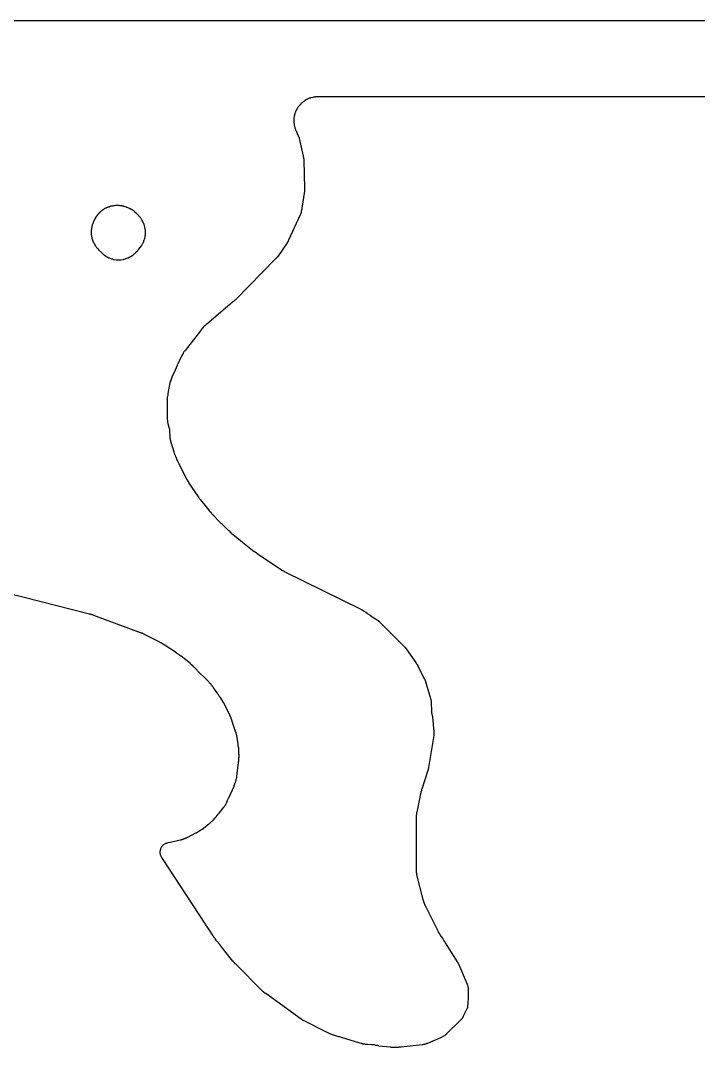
# Model space of a CAD drawing. Header units: millimetres. Extents: x 0 to 300, y 0 to 300.
# Drawn here: x 79.5 to 150.5, y 192.4 to 300.1 of the extents above; entities that cross this region are included whole.
import ezdxf

# ---------------------------------------------------------------- set-up
doc = ezdxf.new("R2010")
doc.units = ezdxf.units.MM
doc.layers.add('CUT', color=7, linetype='CONTINUOUS')

msp = doc.modelspace()

# ---------------------------------------------------------------- linework, layer by layer
at = {"layer": 'CUT'}
for points in [[(0.57, 300.05), (299.43, 300.05)], [(180.23, 292.05), (116.07, 292.05), (116.03, 292.05), (110.61, 292.05), (110.57, 292.05), (110.46, 292.04), (110.45, 292.04), (110.42, 292.04), (110.4, 292.04), (110.36, 292.03), (110.26, 292.01), (110.25, 292.01), (110.23, 292.01), (110.18, 292.01), (110.11, 291.99), (109.91, 291.94), (109.9, 291.94), (109.89, 291.94), (109.84, 291.93), (109.82, 291.92), (109.78, 291.91), (109.75, 291.9), (109.74, 291.89), (109.7, 291.88), (109.68, 291.87), (109.65, 291.86), (109.64, 291.86), (109.63, 291.85), (109.49, 291.78), (109.45, 291.76), (109.44, 291.76), (109.4, 291.74), (109.35, 291.7), (109.32, 291.68), (109.29, 291.67), (109.29, 291.66), (109.27, 291.65), (109.26, 291.64), (109.22, 291.61), (109.13, 291.54), (109.11, 291.53), (109.08, 291.51), (109.06, 291.49), (109.03, 291.47), (108.99, 291.43), (108.87, 291.31), (108.86, 291.3), (108.74, 291.18), (108.7, 291.14), (108.69, 291.12), (108.66, 291.09), (108.64, 291.06), (108.63, 291.04), (108.57, 290.97), (108.54, 290.93), (108.51, 290.88), (108.43, 290.73), (108.42, 290.72), (108.34, 290.55), (108.31, 290.5), (108.29, 290.45), (108.27, 290.39), (108.27, 290.38), (108.25, 290.34), (108.24, 290.28), (108.23, 290.26), (108.17, 290.01), (108.16, 289.95), (108.15, 289.88), (108.14, 289.8), (108.14, 289.76), (108.13, 289.56), (108.13, 289.49), (108.14, 289.36), (108.14, 289.35), (108.14, 289.32), (108.14, 289.3), (108.15, 289.26), (108.17, 289.16), (108.17, 289.15), (108.17, 289.13), (108.17, 289.1), (108.18, 289.07), (108.18, 289.05), (108.19, 289), (108.24, 288.81), (108.26, 288.75), (108.32, 288.59), (108.34, 288.53), (108.37, 288.5), (108.38, 288.48), (108.56, 288.03), (108.56, 288.02), (108.57, 288), (108.57, 287.99), (108.58, 287.97), (108.6, 287.92), (108.62, 287.89), (108.64, 287.85), (108.67, 287.75), (108.68, 287.68), (109.1, 285.82), (109.12, 285.77), (109.12, 285.76), (109.13, 285.75), (109.13, 285.73), (109.13, 285.72), (109.14, 285.63), (109.15, 285.57), (109.16, 285.56), (109.16, 285.54), (109.16, 285.52), (109.16, 285.49), (109.16, 285.47), (109.17, 285.37), (109.25, 282.49), (109.25, 282.43), (109.24, 282.31), (109.23, 282.18), (108.98, 280.38), (108.98, 280.37), (108.96, 280.29), (108.96, 280.27), (108.94, 280.19), (108.93, 280.15), (108.92, 280.13), (108.91, 280.08), (108.91, 280.07), (108.9, 280.03), (108.9, 280.01), (108.9, 280), (108.9, 279.99), (108.89, 279.97), (108.89, 279.96), (108.88, 279.93), (108.88, 279.92), (108.88, 279.91), (108.87, 279.89), (108.86, 279.86), (108.86, 279.84), (108.85, 279.82), (108.85, 279.81), (108.84, 279.79), (108.82, 279.75), (108.81, 279.73), (108.8, 279.71), (108.79, 279.69), (107.58, 277.03), (107.56, 277), (107.55, 276.98), (107.54, 276.95), (107.54, 276.94), (107.53, 276.93), (107.53, 276.92), (107.52, 276.91), (107.52, 276.9), (107.51, 276.89), (107.51, 276.88), (107.5, 276.87), (107.48, 276.84), (107.46, 276.8), (107.45, 276.79), (107.45, 276.78), (107.44, 276.77), (107.42, 276.75), (106.44, 275.32), (106.41, 275.3), (106.4, 275.27), (106.39, 275.25), (106.38, 275.24), (106.36, 275.22), (106.35, 275.21), (106.34, 275.19), (106.31, 275.16), (106.28, 275.13), (106.27, 275.12), (106.25, 275.1), (106.25, 275.09), (106.23, 275.06), (106.22, 275.06), (102.02, 270.79), (102.02, 270.78), (102.01, 270.78), (101.96, 270.74), (101.96, 270.73), (101.94, 270.72), (101.93, 270.7), (101.92, 270.69), (101.91, 270.69), (101.86, 270.64), (101.85, 270.63), (101.84, 270.62), (101.83, 270.62), (101.81, 270.61), (101.74, 270.56), (101.7, 270.53), (101.67, 270.49), (101.66, 270.49), (99, 268.23), (98.97, 268.21), (98.92, 268.17), (98.88, 268.13), (98.86, 268.11), (98.83, 268.08), (98.82, 268.08), (98.76, 268.02), (98.74, 268), (98.71, 267.98), (98.7, 267.97), (98.69, 267.96), (98.68, 267.95), (98.67, 267.93), (98.64, 267.9), (98.57, 267.82), (98.51, 267.76), (98.48, 267.72), (98.42, 267.64), (98.41, 267.62), (98.38, 267.59), (98.37, 267.57), (98.37, 267.56), (98.35, 267.54), (96.74, 265.47), (96.68, 265.41), (96.68, 265.4), (96.64, 265.37), (96.61, 265.31), (96.57, 265.26), (96.55, 265.2), (96.53, 265.16), (96.44, 265), (96.43, 264.98), (96.4, 264.94), (96.38, 264.9), (96.35, 264.86), (96.09, 264.27), (96.08, 264.26), (96.07, 264.25), (96.07, 264.24), (96.07, 264.23), (96.06, 264.22), (96.02, 264.16), (96, 264.11), (95.99, 264.09), (95.98, 264.08), (95.97, 264.06), (95.96, 264.05), (95.95, 264.01), (95.94, 264), (95.92, 263.96), (95.92, 263.95), (95.91, 263.94), (95.9, 263.9), (95.89, 263.89), (95.69, 263.41), (95.65, 263.31), (95.63, 263.26), (95.61, 263.23), (95.6, 263.21), (95.36, 262.68), (95.34, 262.63), (95.33, 262.59), (95.33, 262.58), (95.32, 262.57), (95.3, 262.54), (95.29, 262.52), (95.26, 262.44), (95.25, 262.41), (95.24, 262.37), (95.23, 262.35), (95.23, 262.32), (95.18, 262.21), (95.18, 262.2), (95.16, 262.15), (95.16, 262.14), (95.14, 262.09), (95.12, 262.04), (95.12, 262.01), (95.11, 261.98), (95.11, 261.96), (95.1, 261.9), (94.92, 260.94), (94.91, 260.89), (94.91, 260.83), (94.91, 260.8), (94.91, 260.79), (94.89, 260.65), (94.89, 260.64), (94.89, 260.63), (94.87, 260.56), (94.87, 260.49), (94.87, 258.37), (94.87, 258.32), (94.87, 258.3), (94.87, 258.27), (94.87, 258.26), (94.88, 258.14), (94.88, 258.12), (94.88, 258.09), (94.89, 258.02), (94.9, 258), (94.9, 257.98), (94.9, 257.97), (94.9, 257.95), (94.91, 257.88), (94.92, 257.86), (94.92, 257.85), (94.92, 257.82), (94.93, 257.8), (94.93, 257.79), (94.93, 257.78), (94.94, 257.77), (94.94, 257.75), (94.95, 257.73), (94.96, 257.71), (94.96, 257.69), (94.96, 257.68), (94.97, 257.67), (94.97, 257.65), (94.97, 257.64), (94.98, 257.6), (94.98, 257.59), (94.99, 257.58), (94.99, 257.57), (94.99, 257.56), (95, 257.55), (95, 257.54), (95, 257.53), (95.01, 257.51), (95.02, 257.48), (95.02, 257.47), (95.02, 257.46), (95.03, 257.43), (95.03, 257.42), (95.04, 257.41), (95.04, 257.39), (95.05, 257.37), (95.06, 257.34), (95.07, 257.32), (95.08, 257.3), (95.08, 257.27), (95.09, 257.25), (95.09, 257.2), (95.1, 257.16), (95.1, 257.11), (95.1, 257.04), (95.11, 256.98), (95.13, 256.53), (95.13, 256.52), (95.13, 256.47), (95.14, 256.42), (95.14, 256.37), (95.14, 256.36), (95.14, 256.3), (95.15, 256.26), (95.15, 256.25), (95.15, 256.24), (95.16, 256.19), (95.18, 256.08), (95.18, 256.07), (95.19, 256.07), (95.19, 256.06), (95.2, 256.01), (95.2, 255.99), (95.21, 255.96), (95.23, 255.89), (95.24, 255.84), (95.25, 255.8), (95.25, 255.79), (95.26, 255.77), (95.27, 255.74), (95.27, 255.73), (95.29, 255.7), (95.29, 255.69), (95.29, 255.68), (95.3, 255.66), (95.64, 254.6), (95.66, 254.54), (95.68, 254.49), (95.74, 254.37), (95.76, 254.32), (95.8, 254.22), (95.81, 254.2), (95.81, 254.19), (95.81, 254.18), (95.83, 254.13), (95.85, 254.08), (96.88, 252.02), (96.9, 251.99), (96.92, 251.96), (96.92, 251.95), (96.93, 251.94), (96.94, 251.93), (96.94, 251.92), (96.95, 251.92), (96.95, 251.91), (96.95, 251.9), (96.96, 251.89), (96.97, 251.86), (97.08, 251.68), (97.1, 251.65), (97.1, 251.64), (97.11, 251.64), (97.11, 251.63), (97.12, 251.62), (97.13, 251.61), (97.13, 251.6), (97.14, 251.57), (98.07, 250.2), (98.13, 250.11), (98.13, 250.1), (98.17, 250.04), (98.21, 249.98), (98.24, 249.94), (98.28, 249.89), (98.3, 249.87), (98.33, 249.84), (98.34, 249.82), (99.08, 248.92), (99.1, 248.9), (99.1, 248.89), (99.11, 248.88), (99.2, 248.76), (99.21, 248.75), (99.23, 248.72), (99.24, 248.72), (99.24, 248.71), (99.3, 248.63), (99.33, 248.6), (99.36, 248.57), (99.37, 248.55), (99.39, 248.54), (99.4, 248.53), (99.41, 248.52), (99.41, 248.51), (99.42, 248.51), (99.44, 248.49), (99.45, 248.48), (99.45, 248.47), (99.46, 248.46), (99.47, 248.45), (99.49, 248.43), (99.51, 248.4), (99.53, 248.37), (99.57, 248.32), (99.61, 248.27), (99.66, 248.23), (99.68, 248.21), (99.71, 248.19), (99.71, 248.18), (99.73, 248.16), (99.79, 248.09), (99.84, 248.04), (99.85, 248.03), (99.88, 248), (99.88, 247.99), (99.91, 247.96), (99.91, 247.95), (99.95, 247.92), (99.95, 247.91), (99.97, 247.9), (99.99, 247.88), (99.99, 247.87), (101.1, 246.78), (101.11, 246.78), (101.16, 246.73), (101.22, 246.67), (101.26, 246.63), (101.3, 246.59), (101.34, 246.55), (101.49, 246.39), (101.52, 246.37), (101.53, 246.37), (101.54, 246.37), (101.55, 246.35), (101.56, 246.33), (101.57, 246.32), (101.61, 246.29), (101.67, 246.23), (101.71, 246.2), (101.74, 246.18), (101.75, 246.17), (101.77, 246.16), (101.78, 246.15), (101.8, 246.14), (101.81, 246.13), (101.82, 246.13), (101.84, 246.12), (101.86, 246.1), (101.87, 246.09), (101.88, 246.08), (101.88, 246.07), (101.92, 246.04), (101.93, 246.03), (102.76, 245.38), (103.96, 244.41), (104.02, 244.38), (104.07, 244.34), (104.09, 244.34), (104.1, 244.33), (104.12, 244.32), (104.13, 244.31), (104.13, 244.3), (104.14, 244.3), (104.15, 244.29), (104.16, 244.28), (104.18, 244.26), (104.19, 244.25), (104.2, 244.24), (104.21, 244.24), (104.24, 244.21), (104.25, 244.2), (104.3, 244.17), (104.31, 244.17), (104.31, 244.16), (104.32, 244.16), (104.36, 244.13), (104.37, 244.13), (104.39, 244.12), (105.48, 243.39), (106.48, 242.72), (106.52, 242.69), (106.56, 242.66), (106.57, 242.65), (106.58, 242.64), (106.6, 242.63), (106.61, 242.62), (106.63, 242.61), (106.64, 242.61), (106.66, 242.6), (106.67, 242.59), (106.68, 242.58), (106.69, 242.57), (106.7, 242.56), (106.71, 242.56), (106.72, 242.55), (106.73, 242.55), (106.74, 242.54), (106.76, 242.52), (106.77, 242.52), (106.8, 242.48), (106.85, 242.45), (106.96, 242.39), (106.98, 242.38), (107.02, 242.37), (107.05, 242.36), (107.1, 242.33), (107.13, 242.31), (115.15, 238.34), (115.2, 238.32), (115.21, 238.31), (115.22, 238.31), (115.23, 238.31), (115.24, 238.31), (115.25, 238.3), (115.26, 238.29), (115.29, 238.27), (115.31, 238.26), (115.32, 238.25), (115.33, 238.25), (115.33, 238.24), (115.34, 238.24), (115.36, 238.22), (115.37, 238.21), (115.38, 238.2), (115.39, 238.2), (115.39, 238.19), (115.41, 238.18), (115.42, 238.17), (115.43, 238.17), (115.66, 238.02), (115.8, 237.92), (115.89, 237.86), (116.12, 237.71), (116.35, 237.56), (116.85, 237.23), (116.89, 237.2), (116.9, 237.2), (116.92, 237.19), (116.94, 237.17), (116.95, 237.16), (116.96, 237.15), (116.98, 237.14), (116.99, 237.14), (117, 237.12), (117.01, 237.11), (117.03, 237.1), (117.04, 237.09), (117.05, 237.08), (117.06, 237.08), (117.09, 237.05), (117.12, 237.02), (119.76, 234.37), (119.77, 234.37), (119.79, 234.34), (119.8, 234.33), (119.81, 234.32), (120.91, 232.75), (120.92, 232.73), (120.94, 232.7), (120.96, 232.68), (120.97, 232.65), (120.98, 232.65), (120.98, 232.64), (120.99, 232.63), (120.99, 232.62), (121.02, 232.6), (121.03, 232.6), (121.04, 232.58), (121.05, 232.57), (121.05, 232.55), (121.07, 232.52), (121.08, 232.51), (121.08, 232.5), (121.09, 232.48), (121.8, 231.04), (121.82, 231.01), (121.83, 231), (121.83, 230.99), (121.84, 230.98), (121.85, 230.94), (121.86, 230.93), (121.87, 230.91), (121.88, 230.9), (121.88, 230.89), (121.89, 230.88), (121.9, 230.86), (121.91, 230.83), (121.92, 230.82), (121.92, 230.81), (121.93, 230.78), (121.94, 230.75), (121.96, 230.7), (121.96, 230.68), (121.97, 230.64), (122.47, 228.88), (122.48, 228.84), (122.49, 228.81), (122.5, 228.75), (122.51, 228.7), (122.51, 228.68), (122.52, 228.64), (122.52, 228.51), (122.52, 228.49), (122.55, 227.73), (122.55, 227.65), (122.55, 227.6), (122.56, 227.47), (122.57, 227.43), (122.58, 227.39), (122.59, 227.35), (122.59, 227.31), (122.61, 227.23), (122.62, 227.19), (122.63, 227.15), (122.64, 227.12), (122.65, 227.09), (122.66, 227.08), (122.66, 227.07), (122.66, 227.06), (122.8, 225.51), (122.81, 225.42), (122.81, 225.33), (122.8, 225.24), (122.8, 225.19), (122.8, 225.16), (122.79, 225.13), (122.79, 225.1), (122.25, 221.77), (122.24, 221.74), (122.24, 221.73), (122.24, 221.72), (122.24, 221.71), (122.24, 221.69), (122.24, 221.68), (122.24, 221.67), (122.23, 221.66), (122.23, 221.65), (122.23, 221.64), (122.22, 221.62), (122.21, 221.6), (122.2, 221.55), (122.2, 221.54), (122.19, 221.52), (122.19, 221.5), (122.18, 221.47), (122.18, 221.46), (122.17, 221.44), (121.53, 219.5), (121.52, 219.46), (121.52, 219.45), (121.51, 219.42), (121.51, 219.41), (121.5, 219.39), (121.5, 219.38), (121.5, 219.37), (121.49, 219.36), (121.49, 219.34), (121.44, 219.17), (121.43, 219.12), (121.43, 219.1), (121.42, 219.07), (121.42, 219.06), (121.42, 219.05), (121.41, 219.03), (121.4, 219), (121.4, 218.98), (121, 217.08), (121, 217.07), (120.99, 217.04), (120.99, 217.02), (120.98, 216.98), (120.97, 216.92), (120.94, 216.68), (120.94, 216.65), (120.93, 216.5), (120.93, 216.46), (120.93, 210.97), (120.93, 210.95), (120.93, 210.9), (120.93, 210.88), (120.95, 210.83), (120.95, 210.82), (120.95, 210.81), (120.95, 210.8), (120.95, 210.79), (120.97, 210.67), (120.97, 210.66), (120.97, 210.65), (120.97, 210.63), (120.97, 210.59), (120.97, 210.57), (120.98, 210.53), (120.98, 210.51), (121, 210.43), (121, 210.41), (121.01, 210.4), (121.01, 210.38), (121.66, 207.92), (121.66, 207.91), (121.67, 207.87), (121.68, 207.85), (121.68, 207.83), (121.68, 207.82), (121.68, 207.81), (121.69, 207.78), (121.7, 207.77), (121.72, 207.72), (121.75, 207.61), (121.76, 207.6), (121.77, 207.57), (121.78, 207.55), (121.78, 207.54), (121.8, 207.49), (121.81, 207.47), (121.82, 207.44), (121.82, 207.42), (121.85, 207.38), (121.85, 207.37), (121.86, 207.37), (121.86, 207.36), (121.87, 207.33), (121.88, 207.29), (121.89, 207.28), (121.91, 207.23), (123.24, 204.56), (123.26, 204.53), (123.28, 204.5), (123.28, 204.49), (123.29, 204.47), (123.31, 204.43), (123.35, 204.38), (123.36, 204.36), (123.38, 204.32), (123.39, 204.31), (123.41, 204.3), (123.41, 204.29), (123.42, 204.28), (123.42, 204.27), (123.43, 204.27), (123.43, 204.26), (123.43, 204.25), (123.44, 204.25), (123.44, 204.24), (123.44, 204.23), (123.45, 204.22), (123.45, 204.21), (123.46, 204.2), (123.46, 204.19), (123.47, 204.19), (123.48, 204.18), (123.48, 204.17), (123.48, 204.16), (123.49, 204.16), (123.49, 204.15), (123.5, 204.14), (123.5, 204.13), (123.51, 204.13), (123.51, 204.12), (123.51, 204.11), (123.52, 204.09), (123.53, 204.08), (123.54, 204.07), (123.56, 204.03), (123.66, 203.89), (123.73, 203.78), (123.85, 203.6), (123.96, 203.43), (123.98, 203.39), (125.24, 201.38), (125.27, 201.34), (125.29, 201.32), (125.3, 201.3), (125.32, 201.28), (125.32, 201.27), (125.33, 201.25), (125.34, 201.25), (125.34, 201.24), (125.35, 201.23), (125.35, 201.22), (125.35, 201.21), (125.37, 201.19), (125.37, 201.18), (126.28, 199.05), (126.28, 199.04), (126.29, 199.03), (126.29, 199.02), (126.29, 199.01), (126.3, 199), (126.3, 198.99), (126.31, 198.96), (126.36, 198.77), (126.38, 198.68), (126.39, 198.66), (126.39, 198.64), (126.39, 198.62), (126.4, 198.61), (126.4, 198.59), (126.4, 198.55), (126.4, 198.52), (126.4, 198.49), (126.4, 198.1), (126.4, 198.02), (126.4, 197.94), (126.4, 197.85), (126.39, 197.76), (126.35, 196.92), (126.34, 196.85), (126.33, 196.79), (126.33, 196.75), (126.33, 196.74), (126.32, 196.71), (126.32, 196.64), (126.32, 196.61), (126.31, 196.59), (126.31, 196.58), (126.31, 196.56), (126.3, 196.53), (126.29, 196.51), (126.29, 196.5), (126.28, 196.49), (126.28, 196.48), (126.27, 196.47), (126.26, 196.44), (126.23, 196.39), (126.23, 196.38), (125.98, 195.89), (125.95, 195.82), (125.91, 195.75), (125.9, 195.74), (125.88, 195.71), (125.88, 195.7), (125.87, 195.68), (125.86, 195.67), (125.86, 195.66), (125.86, 195.65), (125.85, 195.64), (125.85, 195.63), (125.84, 195.62), (125.84, 195.61), (125.84, 195.6), (125.83, 195.59), (125.83, 195.58), (125.82, 195.57), (125.82, 195.56), (125.81, 195.54), (125.81, 195.53), (125.8, 195.52), (125.8, 195.51), (125.79, 195.5), (125.78, 195.49), (125.75, 195.45), (125.76, 195.45), (125.76, 195.44), (125.75, 195.43), (125.73, 195.41), (125.64, 195.31), (125.63, 195.3), (125.61, 195.29), (125.56, 195.24), (125.52, 195.19), (124.13, 193.83), (124.13, 193.82), (124.12, 193.81), (124.06, 193.75), (124.05, 193.74), (124.04, 193.74), (124.03, 193.73), (123.99, 193.71), (123.94, 193.67), (123.88, 193.64), (123.87, 193.63), (123.49, 193.41), (122.12, 192.83), (122.07, 192.81), (121.96, 192.77), (121.95, 192.77), (121.94, 192.76), (121.92, 192.75), (121.91, 192.75), (121.9, 192.75), (121.89, 192.74), (121.88, 192.74), (121.87, 192.74), (121.86, 192.73), (121.85, 192.73), (121.83, 192.72), (121.81, 192.72), (121.8, 192.72), (121.76, 192.71), (121.75, 192.71), (121.74, 192.71), (121.71, 192.71), (121.66, 192.7), (121.59, 192.7), (119.39, 192.44), (119.29, 192.43), (119.21, 192.43), (119.14, 192.43), (119.07, 192.42), (119.04, 192.42), (118.9, 192.42), (118.85, 192.41), (118.81, 192.41), (118.74, 192.41), (118.61, 192.42), (118.5, 192.42), (118.39, 192.42), (118.33, 192.42), (118.27, 192.43), (118.25, 192.43), (118.21, 192.43), (117.05, 192.56), (117.02, 192.57), (116.98, 192.58), (116.96, 192.59), (116.94, 192.6), (116.92, 192.6), (116.91, 192.6), (116.86, 192.62), (116.79, 192.63), (116.77, 192.63), (116.58, 192.67), (116.52, 192.68), (116.42, 192.69), (116.36, 192.69), (116.27, 192.69), (115.84, 192.71), (115.83, 192.71), (115.81, 192.71), (115.75, 192.72), (115.68, 192.72), (115.67, 192.72), (115.62, 192.73), (115.57, 192.74), (115.54, 192.74), (115.52, 192.74), (115.51, 192.74), (115.48, 192.75), (115.47, 192.75), (115.46, 192.75), (115.43, 192.76), (115.41, 192.76), (115.39, 192.77), (115.38, 192.77), (115.36, 192.78), (115.33, 192.79), (115.3, 192.8), (115.29, 192.8), (115.25, 192.82), (115.2, 192.83), (115.19, 192.83), (114.95, 192.9), (114.15, 193.15), (113.13, 193.46), (112.94, 193.52), (112.86, 193.54), (112.07, 193.78), (112.06, 193.78), (112.05, 193.79), (112.02, 193.8), (112.01, 193.8), (111.99, 193.81), (111.97, 193.82), (111.96, 193.82), (111.92, 193.84), (111.89, 193.85), (111.86, 193.86), (111.85, 193.86), (111.85, 193.87), (111.84, 193.87), (111.81, 193.88), (111.8, 193.89), (111.79, 193.9), (111.76, 193.92), (111.75, 193.92), (111.68, 193.96), (111.65, 193.97), (111.64, 193.98), (111.63, 193.98), (109.2, 195.19), (109.19, 195.19), (109.17, 195.2), (109.15, 195.21), (109.13, 195.22), (109.12, 195.22), (109.1, 195.23), (109.09, 195.24), (109.08, 195.24), (109.06, 195.26), (109.05, 195.26), (109.04, 195.27), (109.02, 195.28), (109.01, 195.29), (109, 195.29), (109, 195.3), (108.99, 195.31), (108.98, 195.31), (108.98, 195.32), (108.96, 195.33), (108.94, 195.35), (108.93, 195.35), (108.92, 195.35), (108.9, 195.37), (108.89, 195.37), (105.18, 198.06), (105.13, 198.09), (105.08, 198.11), (105.07, 198.12), (105.02, 198.17), (105, 198.18), (104.98, 198.2), (104.96, 198.22), (104.95, 198.23), (104.95, 198.24), (104.93, 198.25), (104.86, 198.31), (102.01, 201.16), (101.97, 201.19), (101.95, 201.21), (101.95, 201.22), (101.94, 201.22), (101.93, 201.24), (101.9, 201.28), (101.88, 201.3), (101.85, 201.33), (101.84, 201.34), (101.84, 201.35), (101.83, 201.36), (101.81, 201.38), (101.8, 201.4), (101.79, 201.41), (101.78, 201.42), (101.77, 201.43), (101.76, 201.44), (101.76, 201.45), (101.75, 201.46), (100.91, 202.51), (100.36, 203.2), (100.04, 203.6), (99.92, 203.75), (99.89, 203.79), (99.88, 203.81), (99.87, 203.82), (99.85, 203.85), (99.82, 203.88), (99.78, 203.92), (99.78, 203.93), (99.77, 203.94), (99.75, 203.98), (99.75, 203.99), (99.74, 204), (99.73, 204.01), (99.72, 204.03), (99.71, 204.05), (99.68, 204.09), (99.67, 204.11), (99.21, 204.81), (99.07, 205.01), (98.9, 205.27), (98.9, 205.28), (98.87, 205.32), (94.37, 212.22), (94.35, 212.25), (94.33, 212.27), (94.33, 212.28), (94.32, 212.29), (94.3, 212.32), (94.29, 212.33), (94.29, 212.34), (94.28, 212.34), (94.27, 212.36), (94.26, 212.39), (94.25, 212.4), (94.23, 212.44), (94.22, 212.46), (94.19, 212.5), (94.19, 212.51), (94.17, 212.57), (94.17, 212.59), (94.16, 212.63), (94.15, 212.68), (94.14, 212.74), (94.13, 212.75), (94.13, 212.77), (94.12, 212.78), (94.12, 212.79), (94.12, 212.84), (94.12, 212.87), (94.13, 212.97), (94.13, 212.99), (94.14, 213.03), (94.15, 213.07), (94.16, 213.12), (94.18, 213.19), (94.18, 213.2), (94.19, 213.25), (94.2, 213.28), (94.21, 213.31), (94.23, 213.36), (94.24, 213.38), (94.25, 213.39), (94.25, 213.4), (94.26, 213.41), (94.28, 213.43), (94.29, 213.45), (94.31, 213.48), (94.33, 213.51), (94.36, 213.56), (94.39, 213.59), (94.41, 213.6), (94.43, 213.63), (94.44, 213.64), (94.45, 213.65), (94.46, 213.66), (94.47, 213.66), (94.49, 213.68), (94.56, 213.73), (94.6, 213.76), (94.61, 213.77), (94.67, 213.79), (94.73, 213.82), (94.78, 213.83), (94.82, 213.84), (94.83, 213.84), (94.85, 213.85), (94.9, 213.86), (94.96, 213.88), (95.22, 213.94), (96.21, 214.17), (96.24, 214.18), (96.25, 214.18), (96.29, 214.19), (96.33, 214.19), (96.35, 214.2), (96.42, 214.22), (96.47, 214.23), (96.53, 214.25), (96.59, 214.28), (96.62, 214.29), (96.65, 214.3), (96.73, 214.33), (96.77, 214.35), (96.79, 214.37), (96.8, 214.38), (96.81, 214.38), (96.82, 214.38), (96.83, 214.39), (96.84, 214.39), (96.87, 214.4), (96.88, 214.41), (96.91, 214.43), (96.92, 214.43), (96.94, 214.44), (96.95, 214.45), (96.98, 214.46), (97.01, 214.47), (97.86, 214.9), (97.89, 214.91), (97.92, 214.92), (97.93, 214.93), (97.98, 214.95), (98.05, 214.99), (98.07, 215.01), (98.08, 215.02), (98.09, 215.02), (98.1, 215.03), (98.11, 215.03), (98.14, 215.04), (98.15, 215.05), (98.19, 215.07), (98.21, 215.09), (98.24, 215.11), (98.27, 215.13), (98.3, 215.15), (98.31, 215.16), (98.32, 215.17), (98.33, 215.18), (98.34, 215.18), (98.37, 215.19), (98.39, 215.21), (98.42, 215.23), (98.44, 215.25), (98.51, 215.29), (99.2, 215.82), (99.21, 215.83), (99.25, 215.86), (99.3, 215.9), (99.34, 215.93), (99.43, 216.02), (99.47, 216.05), (99.48, 216.07), (99.49, 216.08), (99.5, 216.08), (99.51, 216.09), (99.54, 216.12), (99.55, 216.12), (99.59, 216.16), (99.61, 216.18), (99.63, 216.2), (99.67, 216.23), (99.67, 216.24), (99.71, 216.28), (99.72, 216.29), (99.73, 216.3), (99.77, 216.34), (99.77, 216.35), (99.86, 216.44), (99.9, 216.48), (99.9, 216.49), (99.93, 216.52), (99.94, 216.54), (99.96, 216.56), (99.99, 216.59), (100.2, 216.86), (100.26, 216.94), (100.29, 216.97), (100.3, 216.98), (100.69, 217.46), (100.71, 217.5), (100.71, 217.51), (100.72, 217.52), (100.73, 217.53), (100.74, 217.54), (100.74, 217.55), (100.76, 217.57), (100.77, 217.59), (100.78, 217.59), (100.78, 217.6), (100.82, 217.64), (100.83, 217.65), (100.92, 217.77), (100.92, 217.78), (100.94, 217.8), (100.95, 217.82), (100.98, 217.85), (100.99, 217.88), (101, 217.89), (101.02, 217.91), (101.04, 217.96), (101.07, 218.01), (101.09, 218.06), (101.1, 218.1), (101.1, 218.11), (101.11, 218.13), (101.12, 218.14), (101.14, 218.18), (101.16, 218.22), (101.16, 218.23), (101.17, 218.25), (101.17, 218.26), (101.19, 218.32), (101.29, 218.53), (101.31, 218.58), (101.86, 219.79), (101.88, 219.84), (101.89, 219.89), (101.89, 219.9), (101.9, 219.94), (101.9, 219.95), (101.92, 219.98), (101.93, 220), (101.94, 220.01), (101.95, 220.04), (101.96, 220.06), (101.96, 220.07), (101.97, 220.1), (102.02, 220.21), (102.04, 220.28), (102.04, 220.3), (102.09, 220.47), (102.1, 220.51), (102.1, 220.52), (102.11, 220.57), (102.14, 220.7), (102.15, 220.74), (102.15, 220.75), (102.15, 220.76), (102.16, 220.81), (102.3, 222.03), (102.3, 222.05), (102.31, 222.06), (102.31, 222.07), (102.31, 222.08), (102.31, 222.09), (102.31, 222.1), (102.32, 222.13), (102.32, 222.14), (102.33, 222.19), (102.34, 222.25), (102.34, 222.3), (102.34, 222.32), (102.34, 222.33), (102.34, 222.34), (102.36, 222.44), (102.36, 222.46), (102.36, 222.47), (102.37, 222.49), (102.37, 222.51), (102.37, 222.52), (102.37, 222.53), (102.38, 222.55), (102.38, 222.62), (102.38, 222.63), (102.38, 222.67), (102.38, 222.71), (102.38, 222.74), (102.38, 222.76), (102.38, 222.78), (102.39, 222.88), (102.39, 222.92), (102.39, 223.07), (102.39, 223.11), (102.38, 223.16), (102.38, 223.4), (102.38, 223.43), (102.38, 223.5), (102.38, 223.57), (102.37, 223.6), (102.37, 223.61), (102.37, 223.68), (102.37, 223.74), (102.36, 223.81), (102.34, 223.86), (102.34, 223.87), (102.34, 223.89), (102.33, 223.9), (102.33, 223.91), (102.32, 223.93), (102.31, 224), (102.28, 224.19), (102.28, 224.22), (102.14, 225.1), (102.14, 225.12), (102.13, 225.17), (102.12, 225.2), (102.12, 225.22), (102.12, 225.23), (102.11, 225.24), (102.11, 225.25), (102.11, 225.26), (102.1, 225.31), (102.09, 225.36), (102.07, 225.41), (102.03, 225.52), (101.68, 226.58), (101.67, 226.62), (101.65, 226.67), (101.64, 226.68), (101.64, 226.69), (101.64, 226.7), (101.63, 226.71), (101.62, 226.73), (101.62, 226.75), (101.62, 226.76), (101.61, 226.77), (101.61, 226.79), (101.61, 226.8), (101.6, 226.81), (101.6, 226.82), (101.6, 226.83), (101.59, 226.84), (101.59, 226.85), (101.59, 226.86), (101.59, 226.87), (101.58, 226.87), (101.58, 226.89), (101.58, 226.9), (101.57, 226.93), (101.55, 226.97), (101.55, 226.98), (101.54, 226.99), (101.54, 227), (101.53, 227.01), (101.53, 227.02), (101.52, 227.03), (101.52, 227.04), (101.51, 227.06), (101.5, 227.07), (101.5, 227.08), (101.49, 227.1), (101.48, 227.11), (101.48, 227.12), (101.48, 227.13), (101.48, 227.14), (101.47, 227.15), (101.47, 227.16), (101.46, 227.17), (101.46, 227.18), (101.46, 227.19), (101.46, 227.2), (101.45, 227.2), (101.45, 227.21), (101.45, 227.22), (101.44, 227.22), (101.44, 227.23), (101.43, 227.24), (101.43, 227.25), (101.42, 227.27), (101.41, 227.28), (101.4, 227.3), (101.4, 227.31), (101.39, 227.34), (100.9, 228.3), (100.89, 228.33), (100.88, 228.35), (100.85, 228.4), (100.83, 228.45), (100.81, 228.47), (100.8, 228.49), (100.79, 228.5), (100.78, 228.52), (100.78, 228.54), (100.77, 228.55), (100.75, 228.59), (100.74, 228.6), (100.73, 228.61), (100.72, 228.63), (100.71, 228.63), (100.7, 228.65), (100.69, 228.66), (100.69, 228.67), (100.69, 228.68), (100.68, 228.7), (100.67, 228.71), (100.66, 228.73), (100.64, 228.76), (100.64, 228.77), (100.63, 228.78), (100.62, 228.81), (100.6, 228.83), (100.59, 228.84), (100.59, 228.85), (100.59, 228.86), (100.58, 228.87), (100.57, 228.88), (100.57, 228.89), (100.56, 228.9), (100.56, 228.91), (100.55, 228.91), (100.54, 228.92), (100.53, 228.93), (100.53, 228.94), (100.52, 228.95), (100.51, 228.97), (100.5, 228.99), (100.43, 229.09), (100.42, 229.1), (100.39, 229.13), (100.35, 229.19), (100.34, 229.21), (100.19, 229.43), (100.1, 229.57), (99.76, 230.07), (99.74, 230.09), (99.73, 230.1), (99.73, 230.11), (99.72, 230.12), (99.71, 230.13), (99.71, 230.14), (99.7, 230.15), (99.69, 230.16), (99.68, 230.17), (99.68, 230.18), (99.67, 230.19), (99.65, 230.21), (99.64, 230.22), (99.64, 230.23), (99.63, 230.24), (99.62, 230.25), (99.6, 230.27), (99.59, 230.28), (99.59, 230.29), (99.57, 230.32), (99.51, 230.39), (99.5, 230.39), (99.49, 230.4), (99.47, 230.44), (99.46, 230.45), (99.44, 230.47), (99.43, 230.48), (99.42, 230.49), (99.36, 230.55), (99.35, 230.57), (99.33, 230.59), (99.32, 230.59), (99.31, 230.6), (99.3, 230.61), (99.3, 230.62), (99.26, 230.67), (99.22, 230.72), (99.19, 230.76), (99.08, 230.88), (99.04, 230.92), (98.99, 230.96), (98.97, 230.98), (98.05, 231.89), (98, 231.94), (97.78, 232.16), (97.77, 232.17), (97.71, 232.23), (97.7, 232.24), (97.68, 232.26), (97.67, 232.27), (97.66, 232.28), (97.64, 232.3), (97.63, 232.32), (97.62, 232.33), (97.61, 232.34), (97.6, 232.34), (97.57, 232.37), (97.56, 232.38), (97.54, 232.4), (97.53, 232.41), (97.49, 232.45), (97.47, 232.47), (97.43, 232.51), (97.38, 232.56), (97.33, 232.6), (97.31, 232.62), (97.29, 232.63), (97.29, 232.64), (96.32, 233.42), (96.26, 233.45), (96.21, 233.49), (96.17, 233.51), (96.12, 233.56), (96.1, 233.57), (96.06, 233.6), (96.04, 233.61), (96.03, 233.62), (96.02, 233.63), (96.01, 233.63), (95.99, 233.65), (95.97, 233.66), (95.97, 233.67), (95.96, 233.67), (95.95, 233.67), (95.93, 233.69), (95.92, 233.7), (95.91, 233.71), (95.9, 233.71), (95.89, 233.72), (95.88, 233.72), (95.87, 233.73), (95.86, 233.74), (95.85, 233.75), (95.84, 233.75), (95.83, 233.76), (95.82, 233.77), (94.53, 234.63), (94.52, 234.64), (94.5, 234.65), (94.49, 234.66), (94.45, 234.69), (94.44, 234.69), (94.4, 234.72), (94.38, 234.73), (94.35, 234.74), (94.34, 234.75), (94.33, 234.75), (94.32, 234.75), (94.32, 234.76), (94.31, 234.76), (94.29, 234.78), (94.25, 234.8), (94.23, 234.81), (94.22, 234.81), (94.21, 234.82), (94.2, 234.82), (94.18, 234.83), (94.14, 234.86), (94.08, 234.89), (92.49, 235.7), (92.45, 235.72), (92.41, 235.74), (92.4, 235.74), (92.38, 235.75), (92.36, 235.77), (92.34, 235.78), (92.33, 235.78), (92.31, 235.79), (92.29, 235.8), (92.27, 235.81), (92.24, 235.82), (92.22, 235.83), (92.21, 235.83), (92.18, 235.84), (92.16, 235.85), (92.15, 235.85), (92.14, 235.85), (92.14, 235.86), (92.13, 235.86), (92.11, 235.86), (92.1, 235.86), (92.09, 235.87), (92.08, 235.87), (92.07, 235.87), (87.18, 237.69), (87.11, 237.73), (87.07, 237.74), (87.05, 237.75), (87, 237.77), (86.99, 237.77), (86.94, 237.79), (86.93, 237.79), (86.88, 237.8), (86.87, 237.8), (86.86, 237.8), (86.83, 237.81), (86.76, 237.83), (86.72, 237.83), (77.94, 240.08)]]:
    msp.add_lwpolyline(points, dxfattribs=at)
msp.add_lwpolyline([(86.99, 277.16), (87.05, 277), (87.06, 276.97), (87.07, 276.96), (87.07, 276.95), (87.08, 276.93), (87.08, 276.92), (87.09, 276.88), (87.11, 276.83), (87.14, 276.78), (87.17, 276.75), (87.17, 276.74), (87.19, 276.71), (87.2, 276.7), (87.23, 276.64), (87.24, 276.62), (87.25, 276.61), (87.26, 276.59), (87.26, 276.58), (87.27, 276.57), (87.28, 276.55), (87.28, 276.54), (87.31, 276.5), (87.33, 276.46), (87.34, 276.45), (87.36, 276.42), (87.37, 276.41), (87.38, 276.39), (87.38, 276.38), (87.4, 276.36), (87.41, 276.34), (87.46, 276.27), (87.49, 276.24), (87.51, 276.21), (87.53, 276.19), (87.54, 276.18), (87.58, 276.14), (87.58, 276.13), (87.62, 276.09), (87.62, 276.08), (87.63, 276.08), (87.64, 276.08), (87.65, 276.07), (87.65, 276.06), (87.66, 276.06), (87.66, 276.05), (87.66, 276.04), (87.68, 276.02), (87.97, 275.73), (88.05, 275.65), (88.11, 275.59), (88.14, 275.57), (88.19, 275.53), (88.27, 275.46), (88.29, 275.45), (88.31, 275.43), (88.35, 275.41), (88.37, 275.39), (88.39, 275.38), (88.43, 275.35), (88.48, 275.32), (88.56, 275.28), (88.74, 275.19), (88.78, 275.17), (88.8, 275.16), (88.86, 275.14), (88.97, 275.1), (89.04, 275.08), (89.11, 275.06), (89.12, 275.06), (89.18, 275.04), (89.23, 275.02), (89.29, 275.01), (89.53, 274.98), (89.56, 274.98), (89.72, 274.97), (89.8, 274.97), (89.96, 274.98), (89.99, 274.98), (90.23, 275.01), (90.29, 275.02), (90.3, 275.03), (90.33, 275.04), (90.34, 275.04), (90.44, 275.06), (90.52, 275.09), (90.74, 275.17), (90.8, 275.19), (90.84, 275.21), (90.87, 275.23), (90.92, 275.25), (90.96, 275.27), (90.97, 275.27), (91.02, 275.3), (91.1, 275.35), (91.11, 275.36), (91.14, 275.38), (91.17, 275.4), (91.33, 275.52), (91.39, 275.58), (91.41, 275.59), (91.42, 275.6), (91.46, 275.63), (91.51, 275.67), (91.54, 275.71), (91.58, 275.75), (91.58, 275.76), (91.77, 275.95), (91.83, 276.01), (91.85, 276.04), (92.01, 276.22), (92.04, 276.27), (92.16, 276.45), (92.18, 276.47), (92.19, 276.49), (92.2, 276.5), (92.2, 276.51), (92.21, 276.52), (92.23, 276.55), (92.23, 276.56), (92.24, 276.56), (92.24, 276.57), (92.28, 276.63), (92.32, 276.69), (92.36, 276.77), (92.38, 276.81), (92.4, 276.87), (92.42, 276.92), (92.43, 276.98), (92.44, 277), (92.48, 277.15), (92.49, 277.16), (92.51, 277.22), (92.53, 277.27), (92.54, 277.33), (92.55, 277.39), (92.56, 277.44), (92.57, 277.56), (92.57, 277.61), (92.57, 277.69), (92.58, 277.87), (92.58, 277.9), (92.58, 277.94), (92.58, 278), (92.57, 278.03), (92.57, 278.06), (92.57, 278.09), (92.56, 278.15), (92.55, 278.19), (92.52, 278.35), (92.51, 278.4), (92.48, 278.52), (92.48, 278.53), (92.47, 278.58), (92.46, 278.63), (92.44, 278.69), (92.42, 278.74), (92.4, 278.78), (92.37, 278.82), (92.36, 278.84), (92.34, 278.89), (92.33, 278.92), (92.31, 278.96), (92.29, 278.99), (92.28, 279), (92.28, 279.01), (92.26, 279.06), (92.23, 279.1), (92.22, 279.12), (92.21, 279.13), (92.2, 279.16), (92.18, 279.19), (92.14, 279.25), (92.14, 279.26), (92.13, 279.27), (92.12, 279.3), (92.09, 279.35), (92.06, 279.39), (92.03, 279.43), (91.97, 279.49), (91.95, 279.51), (91.85, 279.62), (91.81, 279.67), (91.77, 279.7), (91.76, 279.71), (91.73, 279.75), (91.67, 279.8), (91.48, 279.98), (91.46, 279.99), (91.45, 280), (91.42, 280.03), (91.39, 280.07), (91.35, 280.1), (91.28, 280.15), (91.25, 280.17), (91.24, 280.17), (91.23, 280.18), (91.2, 280.2), (91.19, 280.2), (91.18, 280.21), (91.15, 280.23), (91.14, 280.24), (91.1, 280.26), (91.06, 280.29), (91.01, 280.31), (90.99, 280.32), (90.97, 280.33), (90.96, 280.33), (90.89, 280.37), (90.84, 280.39), (90.66, 280.46), (90.63, 280.47), (90.6, 280.48), (90.48, 280.52), (90.47, 280.52), (90.44, 280.53), (90.34, 280.56), (90.31, 280.57), (90.3, 280.57), (90.28, 280.58), (90.27, 280.58), (90.26, 280.58), (90.24, 280.59), (90.19, 280.61), (90.13, 280.62), (90.07, 280.62), (90.04, 280.62), (90.03, 280.62), (89.91, 280.64), (89.86, 280.65), (89.81, 280.65), (89.79, 280.65), (89.77, 280.65), (89.76, 280.65), (89.75, 280.65), (89.73, 280.65), (89.7, 280.65), (89.67, 280.65), (89.64, 280.66), (89.56, 280.66), (89.53, 280.66), (89.49, 280.66), (89.43, 280.66), (89.38, 280.65), (89.37, 280.64), (89.35, 280.64), (89.33, 280.64), (89.31, 280.63), (89.3, 280.63), (89.23, 280.63), (89.15, 280.61), (89.14, 280.61), (89.05, 280.6), (89.02, 280.59), (88.99, 280.59), (88.97, 280.58), (88.96, 280.58), (88.94, 280.57), (88.91, 280.57), (88.9, 280.56), (88.87, 280.55), (88.86, 280.55), (88.85, 280.55), (88.82, 280.54), (88.81, 280.53), (88.79, 280.52), (88.78, 280.52), (88.77, 280.52), (88.74, 280.5), (88.73, 280.5), (88.72, 280.5), (88.71, 280.49), (88.7, 280.49), (88.68, 280.48), (88.61, 280.46), (88.56, 280.44), (88.5, 280.42), (88.49, 280.41), (88.48, 280.41), (88.47, 280.4), (88.46, 280.39), (88.45, 280.39), (88.44, 280.39), (88.42, 280.38), (88.41, 280.37), (88.4, 280.37), (88.34, 280.34), (88.27, 280.3), (88.22, 280.26), (88.21, 280.26), (88.19, 280.25), (88.18, 280.24), (88.17, 280.23), (88.14, 280.21), (88.13, 280.2), (88.1, 280.19), (88.06, 280.16), (88.05, 280.15), (88.04, 280.15), (87.99, 280.12), (87.95, 280.08), (87.94, 280.07), (87.93, 280.06), (87.91, 280.04), (87.89, 280.03), (87.85, 280), (87.83, 279.98), (87.79, 279.94), (87.78, 279.94), (87.76, 279.91), (87.74, 279.9), (87.73, 279.88), (87.72, 279.87), (87.72, 279.86), (87.71, 279.85), (87.7, 279.84), (87.67, 279.81), (87.66, 279.8), (87.62, 279.75), (87.61, 279.74), (87.6, 279.72), (87.55, 279.66), (87.53, 279.64), (87.51, 279.62), (87.5, 279.61), (87.5, 279.6), (87.49, 279.59), (87.48, 279.58), (87.46, 279.54), (87.45, 279.53), (87.44, 279.52), (87.44, 279.51), (87.42, 279.49), (87.42, 279.48), (87.4, 279.46), (87.39, 279.44), (87.33, 279.34), (87.3, 279.29), (87.29, 279.28), (87.28, 279.26), (87.28, 279.25), (87.28, 279.24), (87.25, 279.21), (87.23, 279.16), (87.22, 279.13), (87.21, 279.1), (87.19, 279.06), (87.19, 279.05), (87.11, 278.87), (87.1, 278.85), (87.09, 278.82), (87.07, 278.79), (87.04, 278.71), (87.01, 278.62), (86.99, 278.56), (86.98, 278.49), (86.96, 278.41), (86.95, 278.35), (86.95, 278.34), (86.94, 278.28), (86.92, 278.16), (86.91, 278.12), (86.91, 278.1), (86.91, 278.07), (86.91, 278.06), (86.9, 277.94), (86.9, 277.87), (86.91, 277.69), (86.91, 277.66), (86.91, 277.64), (86.91, 277.59), (86.92, 277.53), (86.94, 277.42), (86.95, 277.39), (86.96, 277.33), (86.97, 277.26), (86.98, 277.21)], close=True, dxfattribs=at)

doc.saveas('drawing.dxf')
